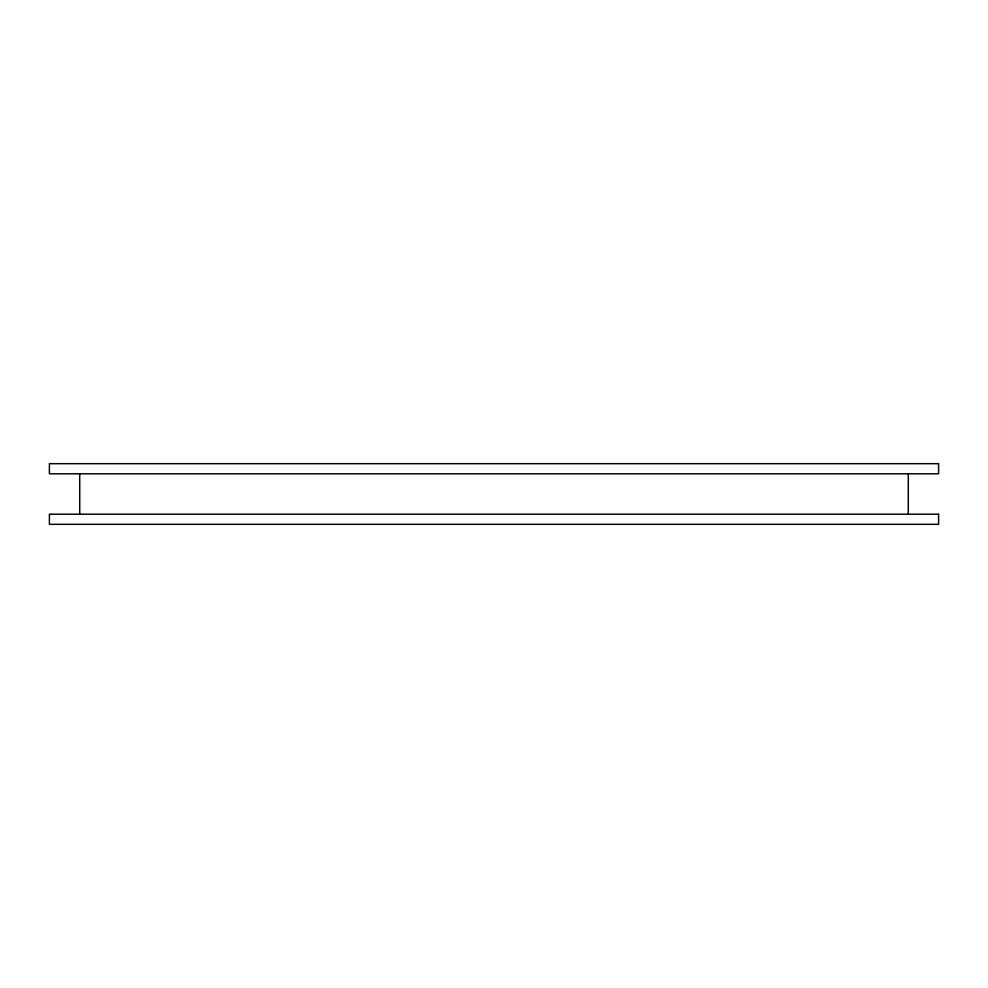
<?xml version="1.0" encoding="UTF-8"?>
<svg xmlns="http://www.w3.org/2000/svg" width="988" height="988" viewBox="0 0 988 988"><rect width="100%" height="100%" fill="white"/><g stroke="black" fill="none" stroke-linecap="round" stroke-linejoin="round"><path stroke-width="1.48" d="M908.281 473.795L908.281 514.205M79.719 473.795L79.719 514.205M938.6 463.681L49.4 463.681L49.4 473.795L938.6 473.795L938.6 463.681M938.6 514.205L49.4 514.205L49.4 524.319L938.6 524.319L938.6 514.205"/></g></svg>
